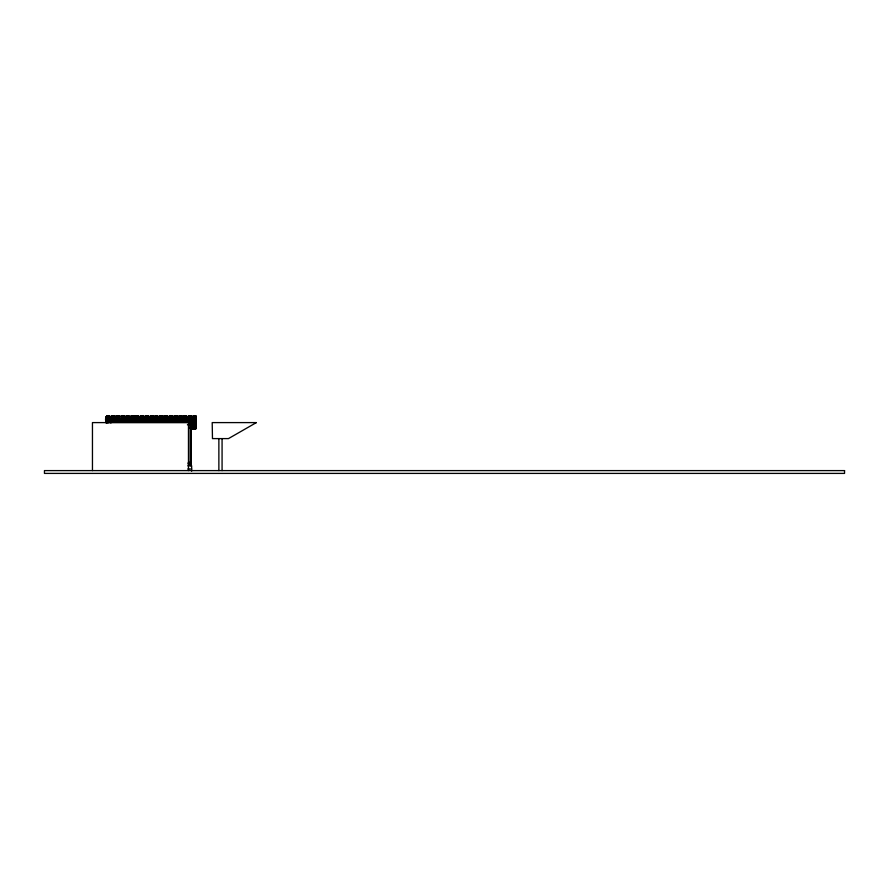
<?xml version="1.0" encoding="UTF-8"?>
<svg xmlns="http://www.w3.org/2000/svg" width="889" height="889" viewBox="0 0 889 889"><rect width="100%" height="100%" fill="white"/><g stroke="black" fill="none" stroke-linecap="round" stroke-linejoin="round"><path stroke-width="1.33" d="M106.358 422.886C102.535 414.041 113.536 412.485 109.869 422.586M193.269 416.208L195.902 416.052A2.011 1.967 0 0 0 193.635 416.152A2 1.956 0 0 1 191.246 416.152A2.011 1.967 0 0 0 188.835 416.152A2 1.956 0 0 1 186.446 416.152A2.011 1.967 0 0 0 184.023 416.152A2 1.956 0 0 1 181.634 416.152A2.011 1.967 0 0 0 179.222 416.152A2 1.956 0 0 1 176.833 416.152A2.011 1.967 0 0 0 174.411 416.152A2 1.956 0 0 1 172.022 416.152A2.011 1.967 0 0 0 169.61 416.152A2 1.956 0 0 1 167.221 416.152A2.011 1.967 0 0 0 164.798 416.152A2 1.956 0 0 1 162.409 416.152A2.011 1.967 0 0 0 159.998 416.152A2 1.956 0 0 1 157.609 416.152A2.011 1.967 0 0 0 155.186 416.152A2 1.956 0 0 1 152.797 416.152A2.011 1.967 0 0 0 150.385 416.152A2 1.956 0 0 1 147.996 416.152A2.011 1.967 0 0 0 145.574 416.152A2 1.956 0 0 1 143.185 416.152A2.011 1.967 0 0 0 140.773 416.152A2 1.956 0 0 1 138.384 416.152A2.011 1.967 0 0 0 135.973 416.152A2 1.956 0 0 1 133.572 416.152A2.011 1.967 0 0 0 131.161 416.152A2 1.956 0 0 1 128.772 416.152A2.011 1.967 0 0 0 126.36 416.152A2 1.956 0 0 1 123.96 416.152A2.011 1.967 0 0 0 121.549 416.152A2 1.956 0 0 1 119.159 416.152A2.011 1.967 0 0 0 116.748 416.152A2 1.956 0 0 1 114.348 416.152A2.011 1.967 0 0 0 111.936 416.152A2 1.956 0 0 1 109.547 416.152A2.011 1.967 0 0 0 107.136 416.152A2 1.967 0 0 1 106.358 416.497L106.147 416.53M190.668 428.642A2.011 1.967 0 0 1 191.235 428.943A2 1.956 0 0 0 193.635 428.943A2.011 1.967 0 0 1 195.869 428.82L193.269 428.998A2 1.967 0 0 1 192.435 429.176L191.246 428.787M115.548 416.385C112.025 414.585 110.014 416.274 111.603 421.308M125.16 416.385L122.749 415.596L121.182 416.208A2 1.967 0 0 1 119.515 416.208C116.459 413.918 114.792 418.663 116.415 421.308M129.127 416.208C126.071 413.918 124.404 418.663 126.027 421.308M134.772 421.497L134.772 416.385L131.339 415.874L130.827 418.741M138.706 421.308C142.34 413.763 131.983 413.807 135.639 421.308M144.374 421.497C148.052 414.807 136.695 412.785 140.44 421.308M148.319 421.308C149.897 418.663 148.274 413.918 145.207 416.208M153.986 416.385L150.563 415.874L150.052 418.741M157.931 421.308C161.565 413.763 151.197 413.807 154.864 421.308M163.598 416.385C160.076 414.585 158.075 416.274 159.664 421.308M167.543 421.308C171.177 413.763 160.809 413.807 164.465 421.308M173.211 416.385L170.81 415.596L169.243 416.208M177.189 416.208C174.122 413.918 172.466 418.663 174.077 421.308M182.823 421.497C186.501 414.807 175.144 412.785 178.889 421.308M186.768 421.308C190.402 413.763 180.034 413.807 183.69 421.308M192.435 429.176L192.435 416.385C188.913 414.585 186.912 416.274 188.501 421.308M106.147 422.931L106.358 416.341M105.902 419.152L195.613 419.152M105.902 419.252L195.613 419.252M105.902 421.153L195.613 421.153M105.902 421.253L111.425 421.253M190.09 421.253L195.613 421.253M110.847 422.397L190.957 422.397M190.09 422.82L195.613 422.82L195.613 423.709L190.09 423.709M190.09 423.208L195.613 423.208M190.09 423.32L195.613 423.32M188.335 424.531L191.002 424.531M187.401 424.798L190.157 424.798M190.09 425.153L195.613 425.153L195.613 426.042L190.09 426.042M190.09 425.542L195.613 425.653M190.235 427.487L195.758 427.487M190.235 427.876L195.758 427.876M190.235 427.987L195.758 427.987M190.235 428.376L195.758 428.376M188.335 462.402L190.957 462.402M188.19 463.202L190.957 463.202M188.224 463.402L190.957 463.402M188.335 464.536L191.002 464.536M187.812 465.803L191.657 465.803L191.657 471.137M187.812 469.003L191.657 469.003M195.869 428.82L195.958 415.93M222.072 438.599L222.072 470.603M218.872 438.599L218.872 470.603M195.713 415.796L195.713 428.587M194.447 415.641L194.447 428.431M193.969 415.796L193.969 428.587M193.635 415.996L193.635 428.943M193.302 416.185L193.302 428.976M191.802 416.285L191.802 429.076M191.568 416.185L191.602 428.998M191.235 415.996L191.102 465.803M190.902 415.796L190.957 465.803M190.157 419.152L190.157 421.786M190.157 422.397L190.157 462.402M189.646 415.641L189.646 420.753M189.168 415.796L189.168 420.908M188.835 415.996L188.835 421.264M188.468 470.603L188.468 422.597L92.456 422.597L92.456 470.603M186.446 416.152L186.446 421.275L186.434 415.996M186.101 415.796L186.101 420.908M184.834 415.641L184.834 420.753M184.356 415.796L184.356 420.908M184.023 415.996L184.023 421.264M182.612 416.374L182.612 421.486M181.623 415.996L181.634 421.275M181.289 415.796L181.289 420.908M180.034 415.641L180.034 420.753M179.556 415.796L179.556 420.908M179.222 415.996L179.222 421.264M177.155 416.185L177.155 421.308M176.822 415.996L176.833 421.275M176.489 415.796L176.489 420.908M175.222 415.641L175.222 420.753M174.744 415.796L174.744 420.908M174.411 415.996L174.411 421.264M172.999 416.374L172.999 421.486M172.788 416.341L172.788 421.453M172.577 416.285L172.577 421.397M172.01 415.996L172.022 421.275M171.677 415.796L171.677 420.908M170.91 419.152L170.91 421.786M170.421 415.641L170.421 420.753M170.11 419.152L170.11 421.786M169.943 415.796L169.943 419.63M169.61 415.996L169.61 421.264M169.277 416.185L169.277 421.308M167.21 415.996L167.221 421.275M166.876 415.796L166.876 420.908M165.61 415.641L165.61 420.753M165.132 415.796L165.132 420.908M164.798 415.996L164.798 421.264M163.176 416.341L163.176 421.453M162.965 416.285L162.965 421.397M162.731 416.185L162.765 421.319M162.398 415.996L162.409 421.275M162.065 415.796L162.065 420.908M160.809 415.641L160.809 420.753M160.331 415.796L160.331 420.908M159.998 415.996L159.998 421.264M157.597 415.996L157.609 421.275M157.264 415.796L157.264 420.908M155.997 415.641L155.997 420.753M155.519 415.796L155.519 420.908M155.186 415.996L155.186 421.264M153.353 416.285L153.353 421.397M153.119 416.185L153.164 421.319M152.786 415.996L152.797 421.275M152.452 415.796L152.452 420.908M151.286 419.152L151.286 421.786M151.197 415.641L151.197 420.753M150.719 415.796L150.719 420.908M150.385 415.996L150.485 421.786M147.985 415.996L147.996 421.275M147.652 415.796L147.652 420.908M146.396 415.641L146.396 420.753M145.907 415.796L145.907 420.908M145.574 415.996L145.574 421.264M145.251 416.185L145.251 421.308M143.751 416.285L143.751 421.397M143.507 416.185L143.551 421.319M143.173 415.996L143.185 421.275M142.84 415.796L142.84 420.908M141.584 415.641L141.584 420.753M141.107 415.796L141.107 420.908M140.773 415.996L140.773 421.264M138.373 415.996L138.384 421.275M138.039 415.796L138.039 420.908M136.784 415.641L136.784 420.753M136.306 415.796L136.306 420.908M135.973 415.996L135.973 421.264M134.55 416.374L134.55 421.486M134.139 416.285L134.139 421.397M133.895 416.185L133.939 421.319M133.561 415.996L133.572 421.275M133.239 415.796L133.239 420.908M131.972 415.641L131.972 420.753M131.494 415.796L131.494 420.908M131.261 419.152L131.261 421.786M131.161 415.996L131.161 421.264M130.461 419.152L130.461 421.786M129.094 416.185L129.094 421.308M128.761 415.996L128.772 421.275M128.427 415.796L128.427 420.908M127.171 415.641L127.171 420.753M126.694 415.796L126.694 420.908M126.36 415.996L126.36 421.264M124.938 416.374L124.938 421.486M124.727 416.341L124.727 421.453M124.282 416.185L124.327 421.319M123.96 415.996L123.96 421.275M123.627 415.796L123.627 420.908M122.36 415.641L122.36 420.753M121.882 415.796L121.882 420.908M121.549 415.996L121.549 421.264M121.215 416.185L121.215 421.308M119.482 416.185L119.482 421.308M119.148 415.996L119.159 421.275M118.815 415.796L118.815 420.908M117.559 415.641L117.559 420.753M117.081 415.796L117.081 420.908M116.748 415.996L116.748 421.264M115.326 416.374L115.326 421.486M115.114 416.341L115.114 421.453M114.67 416.185L114.714 421.319M114.348 415.996L114.348 421.275M114.014 415.796L114.014 420.908M112.747 415.641L112.747 420.753M112.27 415.796L112.27 420.908M111.936 415.996L111.936 421.264M111.647 419.152L111.647 421.786M110.847 419.152L110.847 423.097M109.536 415.996L109.547 422.553M109.203 415.796L109.203 422.186M107.947 415.641L107.947 423.308M107.469 415.796L107.469 422.186M107.136 415.996L107.136 422.542M106.802 416.185L106.802 422.586M256.365 422.597L228.473 438.599L212.471 438.599L212.204 422.597L256.365 422.597M195.613 418.752L105.902 418.752L105.902 419.652L195.613 419.652L195.613 418.752M195.613 420.753L105.902 420.753L105.902 421.653L195.613 421.653L195.613 420.753M844.55 470.603L44.45 470.603L44.45 473.404L844.55 473.404L844.55 470.603M181.989 421.319L181.989 416.208L181.956 421.308M172.377 421.319L172.377 416.208L172.344 421.308"/></g></svg>
